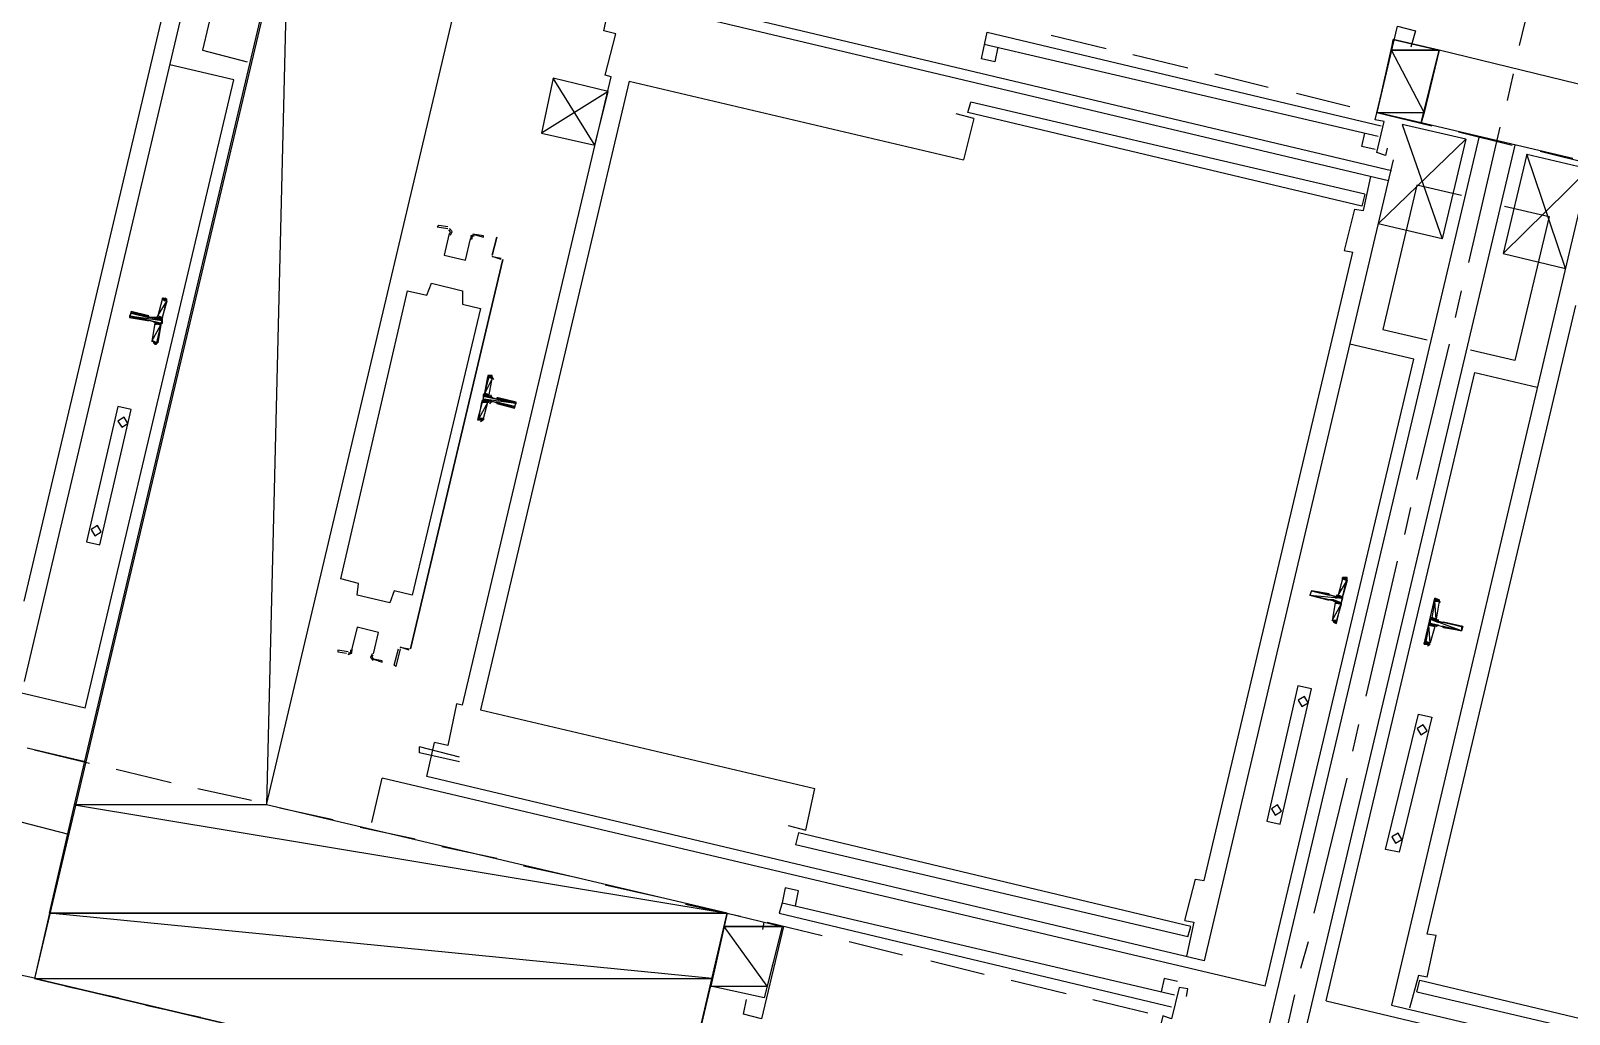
# Model space of a CAD drawing. Header units: feet. Extents: x -84 to 198, y -22 to 181.
# Drawn here: x 69.46 to 83.26, y 110.71 to 119.54 of the extents above; entities that cross this region are included whole.
import ezdxf

# ---------------------------------------------------------------- set-up
doc = ezdxf.new("R2010")
doc.units = ezdxf.units.FT
for name, color, linetype in [('A-LINEA', 7, 'CONTINUOUS'), ('A-LINEA-FINA', 9, 'CONTINUOUS'), ('A-MURO-CONCRETO', 8, 'CONTINUOUS')]:
    doc.layers.add(name, color=color, linetype=linetype)

msp = doc.modelspace()

# ---------------------------------------------------------------- linework, layer by layer
at = {"layer": 'A-LINEA'}
for p, q in [((71.0933, 120.8711), (69.4, 113.6978)), ((82.8133, 119.4044), (83.08, 120.4978)), ((69.4, 114.4178), (70.7333, 120.0578)), ((74.4133, 120.0044), (81.6667, 118.2844)), ((81.64, 118.1911), (74.6667, 119.8444)), ((74.6133, 119.1378), (74.7067, 119.5111)), ((78.04, 119.5244), (81.5733, 118.6844)), ((78.0133, 119.4178), (81.5467, 118.5911)), ((78.1333, 119.3911), (78.1067, 119.2578)), ((78.6133, 119.4978), (79.1067, 119.3778)), ((81.68, 119.4578), (81.5333, 118.8044)), ((82.0933, 119.3644), (81.68, 119.4578)), ((79.3467, 119.3244), (79.84, 119.2044)), ((81.9333, 118.7111), (82.0933, 119.3644)), ((83.4533, 119.0311), (82.0933, 119.3644)), ((69.9467, 113.4578), (71.28, 119.0978)), ((71.28, 119.0978), (70.7067, 119.2311)), ((73.3333, 113.4844), (74.6667, 119.1244)), ((74.6667, 119.1244), (74.6133, 119.1378)), ((80.08, 119.1511), (80.56, 119.0311)), ((82.7067, 118.9111), (82.76, 119.1511)), ((74.8267, 119.0844), (73.4933, 113.4444)), ((74.64, 118.9911), (74.04, 118.6178)), ((74.8267, 119.0844), (77.8267, 118.3778)), ((80.8133, 118.9778), (81.2933, 118.8578)), ((77.8667, 118.8044), (77.8933, 118.8978)), ((81.4267, 118.0711), (77.8933, 118.8978)), ((77.92, 118.7511), (77.76, 118.7911)), ((77.92, 118.7511), (77.8267, 118.3778)), ((81.4, 117.9644), (77.8667, 118.8044)), ((81.9333, 118.7111), (81.5333, 118.8044)), ((81.5333, 118.8044), (82.0267, 118.6844)), ((83.2933, 118.3911), (81.9333, 118.7111)), ((82.4533, 118.5911), (80.5333, 110.4711)), ((82.3333, 118.5644), (82.12, 117.6711)), ((82.2667, 118.6311), (82.7467, 118.5111)), ((82.36, 117.4578), (82.64, 118.6711)), ((82.7733, 118.5111), (80.8533, 110.4044)), ((82.88, 118.4311), (82.6667, 117.5378)), ((83, 118.4578), (83.48, 118.3378)), ((81.68, 118.3778), (79.9867, 111.1911)), ((81.4133, 117.9244), (81.48, 118.2311)), ((81.4267, 118.0711), (81.4, 117.9644)), ((81.3333, 117.9378), (81.24, 117.5644)), ((81.3333, 117.9378), (81.4133, 117.9244)), ((83.36, 117.9778), (81.6667, 110.7911)), ((82.12, 117.6711), (81.5467, 117.8044)), ((72.8667, 113.9911), (73.6933, 117.4844)), ((73.6933, 117.4844), (72.8667, 113.9911)), ((73.68, 117.4844), (73.6, 117.5111)), ((73.6, 117.5111), (73.68, 117.4978)), ((73.68, 117.4844), (73.68, 117.4844)), ((79.9867, 111.9111), (81.32, 117.5511)), ((81.24, 117.5644), (81.32, 117.5511)), ((82.6667, 117.5378), (83.2267, 117.4044)), ((82.24, 116.9644), (82.2933, 117.2044)), ((70.64, 117.1244), (70.6, 116.9778)), ((70.6779, 117.1239), (70.6542, 117.1104)), ((81.9867, 111.4311), (83.32, 117.0711)), ((70.52, 116.9778), (70.52, 116.9778)), ((70.5333, 116.9778), (70.5333, 116.9778)), ((70.5733, 116.9644), (70.5333, 116.9644)), ((70.5733, 116.9111), (70.5467, 116.7511)), ((70.5603, 116.7477), (70.5754, 116.725)), ((81.8667, 116.5911), (81.2933, 116.7244)), ((81.8933, 115.5111), (82.1867, 116.7244)), ((80.5333, 110.9644), (81.8667, 116.5911)), ((73.5733, 116.2711), (73.6, 116.4178)), ((73.6131, 116.4079), (73.5979, 116.4306)), ((81.08, 110.8311), (82.4133, 116.4711)), ((82.4133, 116.4711), (82.9733, 116.3378)), ((73.52, 116.0578), (73.56, 116.2044)), ((73.5867, 116.2178), (73.6267, 116.2044)), ((73.64, 116.2311), (73.6, 116.2444)), ((73.6267, 116.1911), (73.6267, 116.1911)), ((73.64, 116.1911), (73.64, 116.1911)), ((73.4954, 116.0316), (73.5191, 116.0452)), ((69.9467, 113.4578), (62.0267, 115.3378)), ((81.7867, 115.0178), (81.84, 115.2578)), ((81.44, 113.5644), (81.72, 114.7778)), ((81.2267, 114.6178), (81.1867, 114.4711)), ((81.2513, 114.6306), (81.2276, 114.617)), ((81.1067, 114.4711), (81.1067, 114.4844)), ((81.16, 114.4044), (81.1333, 114.2444)), ((82.0933, 114.4178), (82.0667, 114.2578)), ((82.1064, 114.4079), (82.0913, 114.4306)), ((81.1469, 114.241), (81.1621, 114.2183)), ((82.0533, 114.1911), (82.0133, 114.0444)), ((72.8533, 113.9778), (72.7733, 114.0044)), ((72.7733, 114.0044), (72.8533, 113.9911)), ((72.8533, 113.9911), (72.8533, 113.9911)), ((81.9887, 114.0183), (82.0124, 114.0318)), ((73.4933, 113.4444), (76.4933, 112.7378)), ((81.32, 113.0711), (81.3733, 113.3111)), ((69.9467, 112.9778), (69.4267, 113.0978)), ((69.4933, 113.0844), (69.9867, 112.9644)), ((73.3067, 113.0178), (72.9467, 113.1111)), ((73.0133, 112.8444), (73.08, 113.1511)), ((70.2267, 112.9111), (70.72, 112.7911)), ((72.52, 112.4311), (72.6133, 112.8311)), ((80.5333, 110.9644), (72.6133, 112.8311)), ((79.9867, 111.1911), (73.0133, 112.8444)), ((80.9733, 111.6178), (81.2667, 112.8311)), ((70.96, 112.7378), (71.44, 112.6311)), ((71.6933, 112.5644), (72.1733, 112.4578)), ((69.8, 112.3244), (69.28, 112.4578)), ((72.4133, 112.3911), (72.9067, 112.2844)), ((76.3467, 112.3378), (76.32, 112.2311)), ((79.8667, 111.4978), (76.3467, 112.3378)), ((73.1467, 112.2178), (73.64, 112.1111)), ((79.84, 111.4044), (76.32, 112.2311)), ((73.88, 112.0444), (74.36, 111.9378)), ((74.6133, 111.8711), (75.0933, 111.7644)), ((76.32, 111.6844), (76.3467, 111.8178)), ((75.3333, 111.6978), (75.8267, 111.5911)), ((76.2, 111.7111), (79.72, 110.8844)), ((76.0667, 111.5378), (76.56, 111.4178)), ((76.1733, 111.6178), (79.6933, 110.7778)), ((79.8133, 111.5511), (79.8933, 111.5378)), ((79.8933, 111.5378), (79.8267, 111.2311)), ((76.2, 111.4978), (76.04, 110.8578)), ((79.84, 111.4044), (79.8667, 111.4978)), ((76.8, 111.3644), (77.28, 111.2444)), ((80.8533, 111.1244), (80.92, 111.3644)), ((69.04, 111.1378), (69.52, 111.0311)), ((77.5333, 111.1911), (78.0133, 111.0711)), ((69.7733, 110.9644), (70.2533, 110.8578)), ((78.2533, 111.0178), (78.7467, 110.8978)), ((81.9067, 111.0578), (81.8267, 110.7644)), ((81.8933, 110.9111), (81.92, 111.0178)), ((81.9867, 111.0444), (81.9067, 111.0578)), ((81.92, 111.0178), (85.44, 110.1778)), ((78.9867, 110.8444), (79.48, 110.7244)), ((80.52, 109.6711), (80.8, 110.8844)), ((81.08, 110.8311), (89, 108.9511)), ((81.8933, 110.9111), (85.4133, 110.0844)), ((70.4933, 110.7911), (70.9867, 110.6844)), ((81.6667, 110.7911), (88.64, 109.1511))]:
    msp.add_line(p, q, dxfattribs=at)
for points in [[(77.6267, 119.7244), (78.0933, 121.6711), (72.3333, 123.0311), (69.4933, 111.0311), (75.2533, 109.6711), (75.7067, 111.6178), (71.5733, 112.5911), (73.4933, 120.7111), (77.6267, 119.7244)], [(71.7067, 120.5644), (71.3067, 120.6578), (71, 119.3644), (71.4, 119.2578)], [(74.7067, 119.5111), (74.6, 119.5378), (74.6667, 119.8444)], [(78.1067, 119.2578), (77.9867, 119.2844), (78.04, 119.5244)], [(81.6267, 118.4844), (81.6133, 118.4178), (81.5333, 118.4444), (81.6, 118.7244), (81.52, 118.7378), (81.72, 119.5778), (81.88, 119.5378), (81.84, 119.3911)], [(74.52, 118.5111), (74.1467, 119.1111), (74.04, 118.6178), (74.52, 118.5111), (74.64, 118.9911), (74.1467, 119.1111)], [(81.5467, 117.8044), (82.3333, 118.5644), (81.76, 118.6978), (82.12, 117.6711)], [(81.52, 118.4711), (81.4, 118.4978), (81.4267, 118.6178)], [(83.2267, 117.4044), (82.88, 118.4311), (83.44, 118.2978), (82.6667, 117.5378)], [(82.2933, 118.0578), (81.8933, 118.1511), (81.5867, 116.8578), (81.9867, 116.7644)], [(82.68, 117.9644), (83.08, 117.8711), (82.7733, 116.5778), (82.3733, 116.6711)], [(73.2, 117.7778), (73.12, 117.7911), (73.1067, 117.7778), (73.2, 117.7644)], [(73.2131, 117.7169), (73.1676, 117.5242), (73.3602, 117.4786), (73.4058, 117.6713)], [(73.2131, 117.7169), (73.1676, 117.5242), (73.3602, 117.4786), (73.4058, 117.6713)], [(73.2173, 117.7142), (73.2264, 117.7343), (73.2115, 117.7505)], [(73.2243, 117.7028), (73.2396, 117.7364), (73.2147, 117.7635)], [(73.4407, 117.7103), (73.4063, 117.6972), (73.4049, 117.6604)], [(73.4377, 117.6973), (73.4171, 117.6895), (73.4162, 117.6674)], [(73.4267, 117.7111), (73.52, 117.6844), (73.52, 117.6978), (73.4267, 117.7111)], [(73.6, 117.5244), (73.64, 117.6844), (73.6, 117.5244), (73.6, 117.5244)], [(72.24, 114.6178), (72.84, 117.2044), (73.0133, 117.1644), (73.0533, 117.2711), (73.3333, 117.2044), (73.3333, 117.0844), (73.4933, 117.0444), (72.88, 114.4711), (72.72, 114.5111), (72.68, 114.4044), (72.3867, 114.4711), (72.4, 114.5778), (72.24, 114.6178)], [(70.5733, 116.7244), (70.5867, 116.7244), (70.68, 117.1244), (70.6667, 117.1378)], [(70.52, 116.9778), (70.36, 117.0178), (70.3467, 116.9644), (70.5067, 116.9378)], [(70.56, 116.9244), (70.52, 116.9378), (70.52, 116.9378)], [(70.5861, 116.8998), (70.5837, 116.915), (70.5713, 116.9239)], [(70.5754, 116.9516), (70.5905, 116.9541), (70.5995, 116.9665)], [(73.5867, 116.4444), (73.5733, 116.4444), (73.4667, 116.0444), (73.4933, 116.0444)], [(73.5979, 116.2039), (73.5828, 116.2015), (73.5739, 116.189)], [(73.5872, 116.2691), (73.5896, 116.2539), (73.6021, 116.245)], [(73.64, 116.1911), (73.8, 116.1511), (73.8133, 116.2044), (73.6533, 116.2444), (73.64, 116.2444), (73.64, 116.2444)], [(69.96, 114.9511), (70.08, 114.9244), (70.36, 116.1378), (70.24, 116.1644), (69.96, 114.9511)], [(70.2759, 115.979), (70.3321, 116.0137), (70.2974, 116.0699), (70.2413, 116.0352), (70.2759, 115.979)], [(70.0359, 115.0057), (70.0921, 115.0404), (70.0574, 115.0965), (70.0013, 115.0619), (70.0359, 115.0057)], [(81.16, 114.2311), (81.1733, 114.2178), (81.2667, 114.6311), (81.2533, 114.6311)], [(81.1067, 114.4844), (80.9467, 114.5111), (80.9333, 114.4711), (81.0933, 114.4311)], [(81.1467, 114.4311), (81.1067, 114.4311), (81.1067, 114.4311)], [(81.16, 114.4578), (81.12, 114.4711), (81.12, 114.4711)], [(81.1728, 114.3932), (81.1704, 114.4083), (81.1579, 114.4172)], [(81.1621, 114.445), (81.1772, 114.4474), (81.1861, 114.4598)], [(81.9867, 114.0311), (81.96, 114.0311), (82.0533, 114.4444), (82.08, 114.4311)], [(72.5336, 113.9454), (72.5791, 114.138), (72.3865, 114.1836), (72.3408, 113.991)], [(72.5336, 113.9454), (72.5791, 114.138), (72.3865, 114.1836), (72.3408, 113.991)], [(82.0913, 114.2039), (82.0762, 114.2015), (82.0672, 114.189)], [(82.08, 114.2311), (82.1333, 114.2311), (82.1333, 114.2311), (82.1333, 114.2311)], [(82.08, 114.2044), (82.12, 114.1911), (82.12, 114.1911)], [(82.0805, 114.2557), (82.083, 114.2406), (82.0954, 114.2316)], [(82.1333, 114.2311), (82.3067, 114.1911), (82.2933, 114.1511), (82.1333, 114.1778), (82.1333, 114.1911)], [(72.306, 113.9386), (72.3404, 113.9517), (72.3418, 113.9885)], [(72.7733, 113.9911), (72.7733, 113.9911), (72.7333, 113.8311), (72.72, 113.8444), (72.76, 113.9911)], [(72.3067, 113.9644), (72.2133, 113.9778), (72.2133, 113.9644), (72.2933, 113.9511)], [(72.3089, 113.9516), (72.3296, 113.9594), (72.3304, 113.9815)], [(72.5223, 113.9461), (72.5071, 113.9125), (72.532, 113.8854)], [(72.5294, 113.9347), (72.5203, 113.9146), (72.5352, 113.8984)], [(72.5333, 113.8978), (72.6133, 113.8711), (72.6133, 113.8844), (72.5333, 113.8978)], [(80.5467, 112.4444), (80.6667, 112.4178), (80.9467, 113.6311), (80.8267, 113.6578), (80.5467, 112.4444)], [(73.3333, 113.4844), (73.28, 113.4978), (73.2, 113.1244), (73.08, 113.1511)], [(80.8626, 113.4724), (80.9187, 113.507), (80.8841, 113.5632), (80.8279, 113.5285), (80.8626, 113.4724)], [(81.7333, 112.1644), (81.6133, 112.1911), (81.9067, 113.4044), (82.0267, 113.3778), (81.7333, 112.1644)], [(81.9293, 113.219), (81.9854, 113.2537), (81.9507, 113.3099), (81.8946, 113.2752), (81.9293, 113.219)], [(73.3067, 112.9778), (72.9467, 113.0578), (72.9467, 113.1111)], [(76.2533, 112.4044), (76.4133, 112.3644), (76.4933, 112.7378)], [(80.6226, 112.499), (80.6787, 112.5337), (80.6441, 112.5899), (80.5879, 112.5552), (80.6226, 112.499)], [(81.7026, 112.2457), (81.7587, 112.2804), (81.7241, 112.3365), (81.6679, 112.3019), (81.7026, 112.2457)], [(79.8133, 111.5511), (79.9067, 111.9244), (79.9867, 111.9111)], [(76.3467, 111.8178), (76.2267, 111.8444), (76.2, 111.7111), (76.1733, 111.6178)], [(76.04, 110.8578), (75.56, 110.9644), (75.7067, 111.6178), (76.2, 111.4978)], [(76.0267, 111.4711), (76.04, 111.5378), (76.2133, 111.4978), (76.0133, 110.6711), (75.8533, 110.7111), (75.88, 110.8444)], [(81.9867, 111.0444), (82.0667, 111.4178), (81.9867, 111.4311)], [(79.7467, 111.0044), (79.6267, 111.0311), (79.6, 110.9111)], [(79.8267, 110.8711), (79.84, 110.9378), (79.76, 110.9511), (79.6933, 110.6711), (79.6133, 110.6978), (79.4133, 109.8578), (79.5733, 109.8178), (79.6133, 109.9644)]]:
    msp.add_lwpolyline(points, dxfattribs=at)
at = {"layer": 'A-LINEA-FINA'}
for p, q in [((70.68, 117.1111), (70.64, 117.1244)), ((70.68, 117.1244), (70.64, 117.1244)), ((70.68, 117.1244), (70.6533, 117.1378)), ((70.5067, 116.9378), (70.3467, 116.9778)), ((70.52, 116.9378), (70.3467, 116.9778)), ((70.5067, 116.9378), (70.3467, 116.9644)), ((70.52, 116.9778), (70.36, 117.0178)), ((70.52, 116.9778), (70.36, 117.0178)), ((70.52, 116.9778), (70.36, 117.0044)), ((70.6267, 116.8978), (70.5733, 116.9111)), ((70.6267, 116.8978), (70.5733, 116.9111)), ((70.64, 116.9644), (70.6, 116.9778)), ((70.5867, 116.7244), (70.56, 116.7378)), ((70.5867, 116.7244), (70.56, 116.7378)), ((70.5867, 116.7378), (70.56, 116.7378)), ((70.5867, 116.7244), (70.5733, 116.7244)), ((73.56, 116.4444), (73.6, 116.4444)), ((73.56, 116.4444), (73.6, 116.4311)), ((73.56, 116.4311), (73.6, 116.4311)), ((73.56, 116.4311), (73.6, 116.4178)), ((73.5733, 116.4444), (73.5867, 116.4444)), ((73.5067, 116.2178), (73.56, 116.2044)), ((73.52, 116.2711), (73.5733, 116.2578)), ((73.52, 116.2711), (73.5733, 116.2578)), ((73.52, 116.2578), (73.5867, 116.2444)), ((73.52, 116.2311), (73.5867, 116.2178)), ((73.5333, 116.2844), (73.5733, 116.2711)), ((73.64, 116.2444), (73.8133, 116.2044)), ((73.64, 116.2311), (73.8133, 116.2044)), ((73.64, 116.2311), (73.8133, 116.1911)), ((73.64, 116.2044), (73.8, 116.1644)), ((73.64, 116.1911), (73.8, 116.1644)), ((73.4667, 116.0444), (73.5067, 116.0444)), ((73.4667, 116.0444), (73.4933, 116.0444)), ((73.48, 116.0578), (73.52, 116.0444)), ((73.48, 116.0578), (73.5067, 116.0444)), ((81.2667, 114.6178), (81.2267, 114.6311)), ((81.2667, 114.6178), (81.2267, 114.6178)), ((81.2667, 114.6178), (81.24, 114.6311)), ((81.2667, 114.6311), (81.24, 114.6311)), ((81.2667, 114.6311), (81.2533, 114.6311)), ((81.0933, 114.4311), (80.9333, 114.4711)), ((81.1067, 114.4311), (80.9333, 114.4711)), ((81.1067, 114.4711), (80.9467, 114.5111)), ((81.1067, 114.4711), (80.9467, 114.5111)), ((81.2133, 114.4044), (81.1467, 114.4178)), ((81.2267, 114.4444), (81.16, 114.4578)), ((81.2133, 114.4044), (81.16, 114.4178)), ((81.2133, 114.3911), (81.16, 114.4044)), ((82.0533, 114.4444), (82.0933, 114.4311)), ((82.0533, 114.4444), (82.08, 114.4311)), ((82.0533, 114.4311), (82.0933, 114.4178)), ((82.0133, 114.2711), (82.0667, 114.2578)), ((81.1733, 114.2178), (81.1467, 114.2311)), ((81.1733, 114.2311), (81.1467, 114.2311)), ((81.1733, 114.2178), (81.16, 114.2311)), ((82, 114.2178), (82.0533, 114.2044)), ((82, 114.2044), (82.0533, 114.1911)), ((82.0133, 114.2578), (82.08, 114.2311)), ((82.0133, 114.2578), (82.08, 114.2444)), ((82.0133, 114.2178), (82.0667, 114.2044)), ((82.1333, 114.2311), (82.2933, 114.1911)), ((82.1333, 114.2311), (82.2933, 114.1911)), ((82.1333, 114.2311), (82.3067, 114.1911)), ((82.1333, 114.1911), (82.2933, 114.1511)), ((81.96, 114.0444), (82, 114.0311)), ((81.96, 114.0311), (81.9867, 114.0311))]:
    msp.add_line(p, q, dxfattribs=at)
for points in [[(70.6, 116.9778), (70.68, 117.1111), (70.64, 117.1244), (70.6, 116.9778)], [(70.64, 116.9644), (70.6, 116.9778), (70.68, 117.1111), (70.64, 116.9644)], [(70.64, 117.1244), (70.68, 117.1244), (70.64, 117.1378), (70.64, 117.1244)], [(70.68, 117.1244), (70.64, 117.1378), (70.6533, 117.1378), (70.68, 117.1244), (70.68, 117.1244)], [(70.64, 117.1378), (70.68, 117.1244), (70.68, 117.1244), (70.64, 117.1378)], [(70.64, 117.1244), (70.68, 117.1111), (70.68, 117.1111), (70.64, 117.1244), (70.64, 117.1244)], [(70.68, 117.1244), (70.68, 117.1244), (70.64, 117.1244), (70.68, 117.1244)], [(70.68, 117.1244), (70.64, 117.1244), (70.68, 117.1111), (70.68, 117.1244), (70.68, 117.1244)], [(70.68, 117.1244), (70.68, 117.1244), (70.6533, 117.1378), (70.68, 117.1244)], [(70.6533, 117.1378), (70.68, 117.1244), (70.68, 117.1244), (70.6533, 117.1378)], [(70.68, 117.1244), (70.68, 117.1244), (70.6533, 117.1378), (70.68, 117.1244)], [(70.68, 117.1244), (70.6533, 117.1378), (70.6667, 117.1378), (70.68, 117.1244), (70.68, 117.1244)], [(70.6533, 117.1378), (70.68, 117.1244), (70.68, 117.1244), (70.6533, 117.1378)], [(70.68, 117.1244), (70.68, 117.1244), (70.6667, 117.1378), (70.68, 117.1244)], [(70.68, 117.1244), (70.6667, 117.1378), (70.68, 117.1244), (70.68, 117.1244), (70.68, 117.1244)], [(70.3467, 116.9778), (70.64, 116.9378), (70.36, 117.0044), (70.3467, 116.9778), (70.3467, 116.9778)], [(70.3467, 116.9644), (70.5067, 116.9378), (70.3467, 116.9778), (70.3467, 116.9644), (70.3467, 116.9644)], [(70.3467, 116.9778), (70.5067, 116.9378), (70.5067, 116.9378), (70.3467, 116.9778)], [(70.5067, 116.9378), (70.5067, 116.9378), (70.3467, 116.9778), (70.5067, 116.9378)], [(70.3467, 116.9778), (70.5067, 116.9378), (70.5067, 116.9378), (70.3467, 116.9778), (70.3467, 116.9778)], [(70.3467, 116.9778), (70.5067, 116.9378), (70.5067, 116.9378), (70.3467, 116.9778)], [(70.5067, 116.9378), (70.5067, 116.9378), (70.3467, 116.9778), (70.5067, 116.9378), (70.5067, 116.9378)], [(70.3467, 116.9778), (70.52, 116.9378), (70.52, 116.9378), (70.3467, 116.9778)], [(70.52, 116.9378), (70.52, 116.9378), (70.3467, 116.9778), (70.52, 116.9378)], [(70.52, 116.9378), (70.3467, 116.9778), (70.5067, 116.9378), (70.52, 116.9378), (70.52, 116.9378)], [(70.3467, 116.9778), (70.52, 116.9378), (70.52, 116.9378), (70.3467, 116.9778)], [(70.52, 116.9378), (70.52, 116.9378), (70.3467, 116.9778), (70.52, 116.9378), (70.52, 116.9378)], [(70.3467, 116.9778), (70.52, 116.9378), (70.52, 116.9378), (70.3467, 116.9778)], [(70.52, 116.9378), (70.52, 116.9378), (70.3467, 116.9778), (70.52, 116.9378), (70.52, 116.9378)], [(70.3467, 116.9778), (70.52, 116.9378), (70.52, 116.9378), (70.3467, 116.9778)], [(70.52, 116.9378), (70.52, 116.9378), (70.3467, 116.9778), (70.52, 116.9378), (70.52, 116.9378)], [(70.64, 116.9111), (70.3467, 116.9778), (70.64, 116.9378), (70.64, 116.9111)], [(70.36, 117.0044), (70.52, 116.9778), (70.36, 117.0178), (70.36, 117.0044)], [(70.36, 117.0178), (70.52, 116.9778), (70.52, 116.9778), (70.36, 117.0178), (70.36, 117.0178)], [(70.36, 117.0178), (70.52, 116.9778), (70.52, 116.9778), (70.36, 117.0178)], [(70.52, 116.9778), (70.52, 116.9778), (70.36, 117.0178), (70.52, 116.9778), (70.52, 116.9778)], [(70.36, 117.0178), (70.52, 116.9778), (70.52, 116.9778), (70.36, 117.0178)], [(70.52, 116.9778), (70.52, 116.9778), (70.36, 117.0178), (70.52, 116.9778)], [(70.36, 117.0178), (70.52, 116.9778), (70.52, 116.9778), (70.36, 117.0178), (70.36, 117.0178)], [(70.36, 117.0178), (70.52, 116.9778), (70.52, 116.9778), (70.36, 117.0178)], [(70.52, 116.9778), (70.52, 116.9778), (70.36, 117.0178), (70.52, 116.9778), (70.52, 116.9778)], [(70.36, 117.0178), (70.52, 116.9778), (70.52, 116.9778), (70.36, 117.0178)], [(70.52, 116.9778), (70.52, 116.9778), (70.36, 117.0178), (70.52, 116.9778), (70.52, 116.9778)], [(70.52, 116.9644), (70.52, 116.9644), (70.36, 117.0044), (70.52, 116.9644)], [(70.52, 116.9644), (70.36, 117.0044), (70.5333, 116.9644), (70.52, 116.9644), (70.52, 116.9644)], [(70.52, 116.9778), (70.52, 116.9778), (70.36, 117.0044), (70.52, 116.9778)], [(70.52, 116.9778), (70.36, 117.0044), (70.52, 116.9644), (70.52, 116.9778), (70.52, 116.9778)], [(70.5467, 116.7511), (70.6267, 116.8978), (70.5733, 116.9111), (70.5467, 116.7511)], [(70.6, 116.7378), (70.5467, 116.7511), (70.6267, 116.8978), (70.6, 116.7378)], [(70.5733, 116.9244), (70.64, 116.9111), (70.56, 116.9244), (70.5733, 116.9244), (70.5733, 116.9244)], [(70.56, 116.9244), (70.64, 116.9111), (70.64, 116.9111), (70.56, 116.9244)], [(70.64, 116.9111), (70.64, 116.9111), (70.56, 116.9244), (70.64, 116.9111), (70.64, 116.9111)], [(70.5733, 116.9644), (70.64, 116.9378), (70.64, 116.9378), (70.5733, 116.9644)], [(70.64, 116.9378), (70.64, 116.9378), (70.5733, 116.9644), (70.64, 116.9378), (70.64, 116.9378)], [(70.5733, 116.9644), (70.64, 116.9378), (70.64, 116.9378), (70.5733, 116.9644)], [(70.64, 116.9378), (70.64, 116.9378), (70.5733, 116.9644), (70.64, 116.9378), (70.64, 116.9378)], [(70.64, 116.9378), (70.5733, 116.9644), (70.64, 116.9511), (70.64, 116.9378)], [(70.5733, 116.9644), (70.64, 116.9511), (70.5867, 116.9644), (70.5733, 116.9644), (70.5733, 116.9644)], [(70.5733, 116.9111), (70.6267, 116.9111), (70.5733, 116.9244), (70.5733, 116.9111), (70.5733, 116.9111)], [(70.5733, 116.9244), (70.6267, 116.9111), (70.6267, 116.9111), (70.5733, 116.9244)], [(70.6267, 116.9111), (70.6267, 116.9111), (70.5733, 116.9244), (70.6267, 116.9111), (70.6267, 116.9111)], [(70.5733, 116.9244), (70.6267, 116.9111), (70.6267, 116.9111), (70.5733, 116.9244)], [(70.6267, 116.9111), (70.6267, 116.9111), (70.5733, 116.9244), (70.6267, 116.9111), (70.6267, 116.9111)], [(70.5733, 116.9244), (70.6267, 116.9111), (70.6267, 116.9111), (70.5733, 116.9244)], [(70.6267, 116.9111), (70.6267, 116.9111), (70.5733, 116.9244), (70.6267, 116.9111), (70.6267, 116.9111)], [(70.6267, 116.9111), (70.5733, 116.9244), (70.64, 116.9111), (70.6267, 116.9111)], [(70.5733, 116.9111), (70.6267, 116.8978), (70.6267, 116.8978), (70.5733, 116.9111)], [(70.6267, 116.8978), (70.6267, 116.8978), (70.5733, 116.9111), (70.6267, 116.8978)], [(70.5733, 116.9111), (70.6267, 116.8978), (70.6267, 116.8978), (70.5733, 116.9111)], [(70.6267, 116.8978), (70.6267, 116.8978), (70.5733, 116.9111), (70.6267, 116.8978), (70.6267, 116.8978)], [(70.6267, 116.8978), (70.5733, 116.9111), (70.6267, 116.9111), (70.6267, 116.8978)], [(70.5867, 116.9644), (70.64, 116.9644), (70.6, 116.9778), (70.5867, 116.9644)], [(70.5867, 116.9644), (70.64, 116.9511), (70.64, 116.9511), (70.5867, 116.9644)], [(70.64, 116.9511), (70.64, 116.9511), (70.5867, 116.9644), (70.64, 116.9511), (70.64, 116.9511)], [(70.5867, 116.9644), (70.64, 116.9511), (70.64, 116.9511), (70.5867, 116.9644)], [(70.64, 116.9511), (70.64, 116.9511), (70.5867, 116.9644), (70.64, 116.9511), (70.64, 116.9511)], [(70.5867, 116.9644), (70.64, 116.9511), (70.64, 116.9511), (70.5867, 116.9644)], [(70.64, 116.9511), (70.64, 116.9511), (70.5867, 116.9644), (70.64, 116.9511), (70.64, 116.9511)], [(70.5867, 116.9644), (70.64, 116.9511), (70.64, 116.9511), (70.5867, 116.9644)], [(70.64, 116.9511), (70.64, 116.9511), (70.5867, 116.9644), (70.64, 116.9511), (70.64, 116.9511)], [(70.64, 116.9511), (70.5867, 116.9644), (70.64, 116.9644), (70.64, 116.9511)], [(70.6, 116.9778), (70.64, 116.9644), (70.64, 116.9644), (70.6, 116.9778), (70.6, 116.9778)], [(70.5867, 116.7378), (70.56, 116.7511), (70.5467, 116.7511), (70.5867, 116.7378), (70.5867, 116.7378)], [(70.6, 116.7378), (70.6, 116.7378), (70.5467, 116.7511), (70.6, 116.7378)], [(70.6, 116.7378), (70.5467, 116.7511), (70.5867, 116.7378), (70.6, 116.7378), (70.6, 116.7378)], [(70.56, 116.7378), (70.5867, 116.7378), (70.56, 116.7511), (70.56, 116.7378)], [(70.56, 116.7511), (70.5867, 116.7378), (70.5867, 116.7378), (70.56, 116.7511), (70.56, 116.7511)], [(70.5733, 116.7244), (70.5867, 116.7244), (70.56, 116.7378), (70.5733, 116.7244)], [(70.56, 116.7378), (70.5867, 116.7244), (70.5867, 116.7244), (70.56, 116.7378)], [(70.5867, 116.7244), (70.5867, 116.7244), (70.56, 116.7378), (70.5867, 116.7244)], [(70.56, 116.7378), (70.5867, 116.7244), (70.5867, 116.7244), (70.56, 116.7378)], [(70.5867, 116.7244), (70.5867, 116.7244), (70.56, 116.7378), (70.5867, 116.7244), (70.5867, 116.7244)], [(70.5867, 116.7378), (70.5867, 116.7378), (70.56, 116.7378), (70.5867, 116.7378)], [(70.5867, 116.7378), (70.56, 116.7378), (70.5867, 116.7244), (70.5867, 116.7378), (70.5867, 116.7378)], [(73.56, 116.4311), (73.6, 116.4178), (73.5333, 116.2844), (73.56, 116.4311)], [(73.6, 116.4178), (73.5333, 116.2844), (73.5733, 116.2711), (73.6, 116.4178)], [(73.56, 116.4444), (73.56, 116.4444), (73.6, 116.4444), (73.56, 116.4444)], [(73.56, 116.4444), (73.6, 116.4444), (73.5733, 116.4444), (73.56, 116.4444), (73.56, 116.4444)], [(73.6, 116.4444), (73.56, 116.4444), (73.6, 116.4311), (73.6, 116.4444)], [(73.6, 116.4311), (73.56, 116.4444), (73.56, 116.4444), (73.6, 116.4311), (73.6, 116.4311)], [(73.56, 116.4311), (73.6, 116.4311), (73.56, 116.4444), (73.56, 116.4311), (73.56, 116.4311)], [(73.56, 116.4311), (73.56, 116.4311), (73.6, 116.4311), (73.56, 116.4311)], [(73.6, 116.4311), (73.56, 116.4311), (73.6, 116.4178), (73.6, 116.4311)], [(73.6, 116.4178), (73.56, 116.4311), (73.56, 116.4311), (73.6, 116.4178), (73.6, 116.4178)], [(73.5867, 116.4444), (73.5733, 116.4444), (73.5733, 116.4444), (73.5867, 116.4444)], [(73.5733, 116.4444), (73.5733, 116.4444), (73.5867, 116.4444), (73.5733, 116.4444)], [(73.5733, 116.4444), (73.5867, 116.4444), (73.6, 116.4444), (73.5733, 116.4444), (73.5733, 116.4444)], [(73.5067, 116.2044), (73.56, 116.2044), (73.48, 116.0578), (73.5067, 116.2044)], [(73.56, 116.2044), (73.48, 116.0578), (73.52, 116.0578), (73.56, 116.2044)], [(73.52, 116.2178), (73.5733, 116.2044), (73.5067, 116.2178), (73.52, 116.2178)], [(73.5733, 116.2044), (73.5067, 116.2178), (73.56, 116.2044), (73.5733, 116.2044)], [(73.56, 116.2044), (73.5067, 116.2178), (73.5067, 116.2178), (73.56, 116.2044), (73.56, 116.2044)], [(73.5067, 116.2044), (73.56, 116.2044), (73.5067, 116.2178), (73.5067, 116.2044), (73.5067, 116.2044)], [(73.5067, 116.2044), (73.5067, 116.2044), (73.56, 116.2044), (73.5067, 116.2044)], [(73.5333, 116.2844), (73.5733, 116.2711), (73.52, 116.2711), (73.5333, 116.2844)], [(73.5733, 116.2711), (73.52, 116.2711), (73.5733, 116.2578), (73.5733, 116.2711)], [(73.5733, 116.2578), (73.52, 116.2711), (73.52, 116.2711), (73.5733, 116.2578), (73.5733, 116.2578)], [(73.5733, 116.2578), (73.52, 116.2711), (73.5867, 116.2578), (73.5733, 116.2578), (73.5733, 116.2578)], [(73.5867, 116.2578), (73.52, 116.2711), (73.52, 116.2711), (73.5867, 116.2578)], [(73.52, 116.2711), (73.52, 116.2711), (73.5867, 116.2578), (73.52, 116.2711), (73.52, 116.2711)], [(73.52, 116.2711), (73.5867, 116.2578), (73.52, 116.2578), (73.52, 116.2711)], [(73.5867, 116.2578), (73.52, 116.2578), (73.5867, 116.2444), (73.5867, 116.2578), (73.5867, 116.2578)], [(73.5867, 116.2444), (73.52, 116.2578), (73.52, 116.2578), (73.5867, 116.2444)], [(73.52, 116.2578), (73.52, 116.2578), (73.5867, 116.2444), (73.52, 116.2578), (73.52, 116.2578)], [(73.5867, 116.2444), (73.52, 116.2578), (73.52, 116.2578), (73.5867, 116.2444)], [(73.52, 116.2578), (73.52, 116.2578), (73.5867, 116.2444), (73.52, 116.2578), (73.52, 116.2578)], [(73.5867, 116.2444), (73.52, 116.2578), (73.6, 116.2444), (73.5867, 116.2444), (73.5867, 116.2444)], [(73.52, 116.2578), (73.8133, 116.1911), (73.52, 116.2311), (73.52, 116.2578)], [(73.8133, 116.1911), (73.52, 116.2311), (73.8, 116.1644), (73.8133, 116.1911), (73.8133, 116.1911)], [(73.5867, 116.2178), (73.52, 116.2311), (73.52, 116.2311), (73.5867, 116.2178)], [(73.52, 116.2311), (73.52, 116.2311), (73.5867, 116.2178), (73.52, 116.2311), (73.52, 116.2311)], [(73.5867, 116.2178), (73.52, 116.2311), (73.5733, 116.2178), (73.5867, 116.2178), (73.5867, 116.2178)], [(73.5733, 116.2178), (73.52, 116.2311), (73.52, 116.2311), (73.5733, 116.2178)], [(73.52, 116.2311), (73.52, 116.2311), (73.5733, 116.2178), (73.52, 116.2311), (73.52, 116.2311)], [(73.5733, 116.2178), (73.52, 116.2311), (73.52, 116.2311), (73.5733, 116.2178)], [(73.52, 116.2311), (73.52, 116.2311), (73.5733, 116.2178), (73.52, 116.2311), (73.52, 116.2311)], [(73.52, 116.2311), (73.5733, 116.2178), (73.52, 116.2178), (73.52, 116.2311)], [(73.5733, 116.2178), (73.52, 116.2178), (73.5733, 116.2044), (73.5733, 116.2178), (73.5733, 116.2178)], [(73.5733, 116.2044), (73.52, 116.2178), (73.52, 116.2178), (73.5733, 116.2044)], [(73.52, 116.2178), (73.52, 116.2178), (73.5733, 116.2044), (73.52, 116.2178), (73.52, 116.2178)], [(73.5733, 116.2711), (73.5333, 116.2844), (73.5333, 116.2844), (73.5733, 116.2711), (73.5733, 116.2711)], [(73.8, 116.1644), (73.6267, 116.2044), (73.6267, 116.2044), (73.8, 116.1644)], [(73.6267, 116.2044), (73.6267, 116.2044), (73.8, 116.1644), (73.6267, 116.2044), (73.6267, 116.2044)], [(73.8, 116.1644), (73.6267, 116.2044), (73.6267, 116.2044), (73.8, 116.1644)], [(73.6267, 116.2044), (73.6267, 116.2044), (73.8, 116.1644), (73.6267, 116.2044), (73.6267, 116.2044)], [(73.64, 116.2044), (73.8, 116.1644), (73.6267, 116.2044), (73.64, 116.2044), (73.64, 116.2044)], [(73.64, 116.2444), (73.64, 116.2444), (73.8133, 116.2044), (73.64, 116.2444)], [(73.64, 116.2444), (73.8133, 116.2044), (73.6533, 116.2444), (73.64, 116.2444), (73.64, 116.2444)], [(73.8133, 116.2044), (73.64, 116.2444), (73.64, 116.2444), (73.8133, 116.2044)], [(73.64, 116.2444), (73.64, 116.2444), (73.8133, 116.2044), (73.64, 116.2444)], [(73.8133, 116.2044), (73.64, 116.2444), (73.64, 116.2444), (73.8133, 116.2044), (73.8133, 116.2044)], [(73.64, 116.2311), (73.8133, 116.2044), (73.64, 116.2444), (73.64, 116.2311), (73.64, 116.2311)], [(73.64, 116.2311), (73.64, 116.2311), (73.8133, 116.2044), (73.64, 116.2311)], [(73.8133, 116.2044), (73.64, 116.2311), (73.8133, 116.1911), (73.8133, 116.2044)], [(73.8133, 116.1911), (73.64, 116.2311), (73.64, 116.2311), (73.8133, 116.1911), (73.8133, 116.1911)], [(73.8133, 116.1911), (73.64, 116.2311), (73.64, 116.2311), (73.8133, 116.1911)], [(73.64, 116.2311), (73.64, 116.2311), (73.8133, 116.1911), (73.64, 116.2311), (73.64, 116.2311)], [(73.8133, 116.1911), (73.64, 116.2311), (73.64, 116.2311), (73.8133, 116.1911)], [(73.64, 116.2311), (73.64, 116.2311), (73.8133, 116.1911), (73.64, 116.2311), (73.64, 116.2311)], [(73.8133, 116.1911), (73.64, 116.2311), (73.64, 116.2311), (73.8133, 116.1911)], [(73.64, 116.2311), (73.64, 116.2311), (73.8133, 116.1911), (73.64, 116.2311), (73.64, 116.2311)], [(73.8, 116.1644), (73.64, 116.2044), (73.64, 116.2044), (73.8, 116.1644)], [(73.64, 116.2044), (73.64, 116.2044), (73.8, 116.1644), (73.64, 116.2044)], [(73.8, 116.1644), (73.64, 116.2044), (73.64, 116.2044), (73.8, 116.1644)], [(73.64, 116.2044), (73.64, 116.2044), (73.8, 116.1644), (73.64, 116.2044), (73.64, 116.2044)], [(73.64, 116.1911), (73.8, 116.1644), (73.64, 116.2044), (73.64, 116.1911), (73.64, 116.1911)], [(73.64, 116.1911), (73.64, 116.1911), (73.8, 116.1644), (73.64, 116.1911)], [(73.8, 116.1644), (73.64, 116.1911), (73.8, 116.1511), (73.8, 116.1644), (73.8, 116.1644)], [(73.8, 116.1511), (73.64, 116.1911), (73.64, 116.1911), (73.8, 116.1511)], [(73.64, 116.1911), (73.64, 116.1911), (73.8, 116.1511), (73.64, 116.1911), (73.64, 116.1911)], [(73.8, 116.1511), (73.64, 116.1911), (73.64, 116.1911), (73.8, 116.1511)], [(73.64, 116.1911), (73.64, 116.1911), (73.8, 116.1511), (73.64, 116.1911), (73.64, 116.1911)], [(73.4667, 116.0444), (73.5067, 116.0444), (73.48, 116.0578), (73.4667, 116.0444), (73.4667, 116.0444)], [(73.4933, 116.0444), (73.4667, 116.0444), (73.5067, 116.0444), (73.4933, 116.0444)], [(73.5067, 116.0444), (73.4667, 116.0444), (73.4667, 116.0444), (73.5067, 116.0444)], [(73.4667, 116.0444), (73.4667, 116.0444), (73.5067, 116.0444), (73.4667, 116.0444)], [(73.5067, 116.0444), (73.4667, 116.0444), (73.4667, 116.0444), (73.5067, 116.0444)], [(73.4667, 116.0444), (73.4667, 116.0444), (73.4933, 116.0444), (73.4667, 116.0444)], [(73.4933, 116.0444), (73.4667, 116.0444), (73.4667, 116.0444), (73.4933, 116.0444)], [(73.4667, 116.0444), (73.4667, 116.0444), (73.4933, 116.0444), (73.4667, 116.0444), (73.4667, 116.0444)], [(73.48, 116.0578), (73.52, 116.0578), (73.52, 116.0444), (73.48, 116.0578), (73.48, 116.0578)], [(73.52, 116.0578), (73.48, 116.0578), (73.48, 116.0578), (73.52, 116.0578), (73.52, 116.0578)], [(73.52, 116.0444), (73.48, 116.0578), (73.5067, 116.0444), (73.52, 116.0444)], [(73.5067, 116.0444), (73.48, 116.0578), (73.48, 116.0578), (73.5067, 116.0444), (73.5067, 116.0444)], [(81.1867, 114.4711), (81.2667, 114.6044), (81.2267, 114.6178), (81.1867, 114.4711), (81.1867, 114.4711)], [(81.2267, 114.4578), (81.1867, 114.4711), (81.2667, 114.6044), (81.2267, 114.4578)], [(81.2267, 114.6311), (81.2667, 114.6178), (81.2267, 114.6178), (81.2267, 114.6311)], [(81.2267, 114.6311), (81.2667, 114.6178), (81.24, 114.6311), (81.2267, 114.6311)], [(81.2267, 114.6178), (81.2667, 114.6178), (81.2667, 114.6178), (81.2267, 114.6178)], [(81.2667, 114.6178), (81.2667, 114.6178), (81.2267, 114.6178), (81.2667, 114.6178)], [(81.2667, 114.6178), (81.2267, 114.6178), (81.2667, 114.6044), (81.2667, 114.6178), (81.2667, 114.6178)], [(81.2267, 114.6178), (81.2667, 114.6178), (81.2667, 114.6178), (81.2267, 114.6178), (81.2267, 114.6178)], [(81.24, 114.6311), (81.2667, 114.6178), (81.2667, 114.6178), (81.24, 114.6311), (81.24, 114.6311)], [(81.2667, 114.6311), (81.2667, 114.6311), (81.24, 114.6311), (81.2667, 114.6311)], [(81.2667, 114.6311), (81.24, 114.6311), (81.2667, 114.6178), (81.2667, 114.6311), (81.2667, 114.6311)], [(81.24, 114.6311), (81.2667, 114.6311), (81.2533, 114.6311), (81.24, 114.6311)], [(81.2533, 114.6311), (81.2667, 114.6311), (81.2667, 114.6311), (81.2533, 114.6311), (81.2533, 114.6311)], [(80.9333, 114.4711), (81.2267, 114.4444), (80.9467, 114.5111), (80.9333, 114.4711), (80.9333, 114.4711)], [(80.9333, 114.4711), (81.0933, 114.4311), (81.0933, 114.4311), (80.9333, 114.4711)], [(81.0933, 114.4311), (81.0933, 114.4311), (80.9333, 114.4711), (81.0933, 114.4311), (81.0933, 114.4311)], [(80.9333, 114.4711), (81.0933, 114.4311), (81.0933, 114.4311), (80.9333, 114.4711)], [(81.0933, 114.4311), (81.0933, 114.4311), (80.9333, 114.4711), (81.0933, 114.4311)], [(80.9333, 114.4711), (81.0933, 114.4311), (81.0933, 114.4311), (80.9333, 114.4711), (80.9333, 114.4711)], [(80.9333, 114.4711), (81.0933, 114.4311), (81.0933, 114.4311), (80.9333, 114.4711)], [(81.0933, 114.4311), (81.0933, 114.4311), (80.9333, 114.4711), (81.0933, 114.4311), (81.0933, 114.4311)], [(80.9333, 114.4711), (81.1067, 114.4311), (81.1067, 114.4311), (80.9333, 114.4711)], [(81.1067, 114.4311), (81.1067, 114.4311), (80.9333, 114.4711), (81.1067, 114.4311)], [(81.1067, 114.4311), (80.9333, 114.4711), (81.0933, 114.4311), (81.1067, 114.4311), (81.1067, 114.4311)], [(80.9333, 114.4711), (81.1067, 114.4311), (81.1067, 114.4311), (80.9333, 114.4711)], [(81.1067, 114.4311), (81.1067, 114.4311), (80.9333, 114.4711), (81.1067, 114.4311), (81.1067, 114.4311)], [(80.9333, 114.4711), (81.1067, 114.4311), (81.1067, 114.4311), (80.9333, 114.4711)], [(81.1067, 114.4311), (81.1067, 114.4311), (80.9333, 114.4711), (81.1067, 114.4311), (81.1067, 114.4311)], [(80.9333, 114.4711), (81.1067, 114.4311), (81.1067, 114.4311), (80.9333, 114.4711)], [(81.1067, 114.4311), (81.1067, 114.4311), (80.9333, 114.4711), (81.1067, 114.4311), (81.1067, 114.4311)], [(81.2133, 114.4044), (80.9333, 114.4711), (81.2267, 114.4444), (81.2133, 114.4044)], [(81.1067, 114.4711), (81.1067, 114.4711), (80.9467, 114.5111), (81.1067, 114.4711)], [(81.1067, 114.4711), (80.9467, 114.5111), (81.12, 114.4711), (81.1067, 114.4711), (81.1067, 114.4711)], [(80.9467, 114.5111), (81.1067, 114.4711), (81.1067, 114.4711), (80.9467, 114.5111)], [(81.1067, 114.4711), (81.1067, 114.4711), (80.9467, 114.5111), (81.1067, 114.4711), (81.1067, 114.4711)], [(80.9467, 114.5111), (81.1067, 114.4711), (81.1067, 114.4711), (80.9467, 114.5111)], [(81.1067, 114.4711), (81.1067, 114.4711), (80.9467, 114.5111), (81.1067, 114.4711)], [(80.9467, 114.5111), (81.1067, 114.4711), (81.1067, 114.4711), (80.9467, 114.5111), (80.9467, 114.5111)], [(80.9467, 114.5111), (81.1067, 114.4711), (81.1067, 114.4711), (80.9467, 114.5111)], [(81.1067, 114.4711), (81.1067, 114.4711), (80.9467, 114.5111), (81.1067, 114.4711), (81.1067, 114.4711)], [(80.9467, 114.5111), (81.1067, 114.4711), (81.1067, 114.4711), (80.9467, 114.5111)], [(81.1067, 114.4711), (81.1067, 114.4711), (80.9467, 114.5111), (81.1067, 114.4711)], [(80.9467, 114.5111), (81.1067, 114.4711), (81.1067, 114.4711), (80.9467, 114.5111), (80.9467, 114.5111)], [(80.9467, 114.5111), (81.1067, 114.4711), (81.1067, 114.4711), (80.9467, 114.5111)], [(81.1067, 114.4711), (81.1067, 114.4711), (80.9467, 114.5111), (81.1067, 114.4711), (81.1067, 114.4711)], [(81.1067, 114.4844), (81.1067, 114.4844), (80.9467, 114.5111), (81.1067, 114.4844)], [(81.1067, 114.4844), (80.9467, 114.5111), (81.1067, 114.4711), (81.1067, 114.4844), (81.1067, 114.4844)], [(81.1333, 114.2444), (81.2133, 114.3911), (81.16, 114.4044), (81.1333, 114.2444)], [(81.1467, 114.4178), (81.2133, 114.4044), (81.1467, 114.4311), (81.1467, 114.4178), (81.1467, 114.4178)], [(81.16, 114.4178), (81.2133, 114.4044), (81.1467, 114.4178), (81.16, 114.4178), (81.16, 114.4178)], [(81.16, 114.4578), (81.2267, 114.4444), (81.2267, 114.4444), (81.16, 114.4578)], [(81.2267, 114.4444), (81.2267, 114.4444), (81.16, 114.4578), (81.2267, 114.4444), (81.2267, 114.4444)], [(81.16, 114.4578), (81.2267, 114.4444), (81.2267, 114.4444), (81.16, 114.4578)], [(81.2267, 114.4444), (81.2267, 114.4444), (81.16, 114.4578), (81.2267, 114.4444), (81.2267, 114.4444)], [(81.16, 114.4578), (81.2267, 114.4444), (81.1733, 114.4578), (81.16, 114.4578), (81.16, 114.4578)], [(81.16, 114.4044), (81.2133, 114.4044), (81.16, 114.4178), (81.16, 114.4044), (81.16, 114.4044)], [(81.16, 114.4178), (81.2133, 114.4044), (81.2133, 114.4044), (81.16, 114.4178)], [(81.2133, 114.4044), (81.2133, 114.4044), (81.16, 114.4178), (81.2133, 114.4044), (81.2133, 114.4044)], [(81.16, 114.4178), (81.2133, 114.4044), (81.2133, 114.4044), (81.16, 114.4178)], [(81.2133, 114.4044), (81.2133, 114.4044), (81.16, 114.4178), (81.2133, 114.4044), (81.2133, 114.4044)], [(81.16, 114.4178), (81.2133, 114.4044), (81.2133, 114.4044), (81.16, 114.4178)], [(81.2133, 114.4044), (81.2133, 114.4044), (81.16, 114.4178), (81.2133, 114.4044), (81.2133, 114.4044)], [(81.16, 114.4178), (81.2133, 114.4044), (81.2133, 114.4044), (81.16, 114.4178)], [(81.2133, 114.4044), (81.2133, 114.4044), (81.16, 114.4178), (81.2133, 114.4044), (81.2133, 114.4044)], [(81.16, 114.4044), (81.2133, 114.3911), (81.2133, 114.3911), (81.16, 114.4044)], [(81.2133, 114.3911), (81.2133, 114.3911), (81.16, 114.4044), (81.2133, 114.3911)], [(81.2133, 114.3911), (81.16, 114.4044), (81.2133, 114.3911), (81.2133, 114.3911), (81.2133, 114.3911)], [(81.2133, 114.3911), (81.16, 114.4044), (81.2133, 114.4044), (81.2133, 114.3911)], [(81.1733, 114.4578), (81.2267, 114.4578), (81.1733, 114.4711), (81.1733, 114.4578)], [(81.2267, 114.4578), (81.1733, 114.4711), (81.1867, 114.4711), (81.2267, 114.4578), (81.2267, 114.4578)], [(81.1733, 114.4711), (81.2267, 114.4578), (81.2267, 114.4578), (81.1733, 114.4711)], [(81.1733, 114.4578), (81.2267, 114.4444), (81.2267, 114.4444), (81.1733, 114.4578)], [(81.2267, 114.4444), (81.2267, 114.4444), (81.1733, 114.4578), (81.2267, 114.4444), (81.2267, 114.4444)], [(81.1733, 114.4578), (81.2267, 114.4444), (81.2267, 114.4444), (81.1733, 114.4578)], [(81.2267, 114.4444), (81.2267, 114.4444), (81.1733, 114.4578), (81.2267, 114.4444), (81.2267, 114.4444)], [(81.1733, 114.4578), (81.2267, 114.4444), (81.2267, 114.4444), (81.1733, 114.4578)], [(81.2267, 114.4444), (81.2267, 114.4444), (81.1733, 114.4578), (81.2267, 114.4444), (81.2267, 114.4444)], [(81.2267, 114.4444), (81.1733, 114.4578), (81.2267, 114.4578), (81.2267, 114.4444)], [(81.2267, 114.4578), (81.2267, 114.4578), (81.1867, 114.4711), (81.2267, 114.4578)], [(81.2267, 114.4578), (81.1867, 114.4711), (81.2267, 114.4578), (81.2267, 114.4578), (81.2267, 114.4578)], [(82.0267, 114.2711), (82.0667, 114.2578), (82.0533, 114.4178), (82.0267, 114.2711)], [(82.0533, 114.4444), (82.0533, 114.4444), (82.0933, 114.4311), (82.0533, 114.4444)], [(82.0533, 114.4444), (82.0933, 114.4311), (82.0533, 114.4311), (82.0533, 114.4444), (82.0533, 114.4444)], [(82.0933, 114.4311), (82.0533, 114.4444), (82.08, 114.4311), (82.0933, 114.4311)], [(82.08, 114.4311), (82.0533, 114.4444), (82.0533, 114.4444), (82.08, 114.4311), (82.08, 114.4311)], [(82.0933, 114.4311), (82.0933, 114.4178), (82.0533, 114.4311), (82.0933, 114.4311)], [(82.0933, 114.4178), (82.0533, 114.4311), (82.0533, 114.4311), (82.0933, 114.4178)], [(82.0533, 114.4311), (82.0533, 114.4311), (82.0933, 114.4178), (82.0533, 114.4311)], [(82.0933, 114.4178), (82.0533, 114.4311), (82.0533, 114.4311), (82.0933, 114.4178)], [(82.0533, 114.4311), (82.0533, 114.4311), (82.0933, 114.4178), (82.0533, 114.4311)], [(82.0533, 114.4311), (82.0933, 114.4178), (82.0533, 114.4178), (82.0533, 114.4311), (82.0533, 114.4311)], [(82.0933, 114.4178), (82.0533, 114.4311), (82.0533, 114.4311), (82.0933, 114.4178)], [(82.0533, 114.4311), (82.0533, 114.4311), (82.0933, 114.4311), (82.0533, 114.4311)], [(82.0533, 114.4311), (82.0933, 114.4311), (82.0533, 114.4311), (82.0533, 114.4311), (82.0533, 114.4311)], [(82.0667, 114.2578), (82.0533, 114.4178), (82.0933, 114.4178), (82.0667, 114.2578), (82.0667, 114.2578)], [(81.1733, 114.2444), (81.1333, 114.2444), (81.2133, 114.3911), (81.1733, 114.2444)], [(82.0133, 114.2578), (82.0667, 114.2444), (82.0133, 114.2711), (82.0133, 114.2578)], [(82.0667, 114.2444), (82.0133, 114.2711), (82.0667, 114.2578), (82.0667, 114.2444)], [(82.0667, 114.2578), (82.0133, 114.2711), (82.0133, 114.2711), (82.0667, 114.2578), (82.0667, 114.2578)], [(82.0267, 114.2711), (82.0667, 114.2578), (82.0133, 114.2711), (82.0267, 114.2711), (82.0267, 114.2711)], [(82.0267, 114.2711), (82.0267, 114.2711), (82.0667, 114.2578), (82.0267, 114.2711)], [(81.1733, 114.2311), (81.1467, 114.2444), (81.1333, 114.2444), (81.1733, 114.2311), (81.1733, 114.2311)], [(81.1733, 114.2311), (81.1733, 114.2311), (81.1333, 114.2444), (81.1733, 114.2311)], [(81.1733, 114.2311), (81.1333, 114.2444), (81.1733, 114.2311), (81.1733, 114.2311), (81.1733, 114.2311)], [(81.1733, 114.2444), (81.1733, 114.2444), (81.1333, 114.2444), (81.1733, 114.2444)], [(81.1733, 114.2444), (81.1333, 114.2444), (81.1733, 114.2311), (81.1733, 114.2444), (81.1733, 114.2444)], [(81.1467, 114.2311), (81.1733, 114.2311), (81.1467, 114.2444), (81.1467, 114.2311)], [(81.1467, 114.2444), (81.1733, 114.2311), (81.1733, 114.2311), (81.1467, 114.2444)], [(81.16, 114.2311), (81.1733, 114.2178), (81.1467, 114.2311), (81.16, 114.2311)], [(81.1467, 114.2311), (81.1733, 114.2178), (81.1733, 114.2178), (81.1467, 114.2311)], [(81.1733, 114.2178), (81.1733, 114.2178), (81.1467, 114.2311), (81.1733, 114.2178)], [(81.1733, 114.2178), (81.1467, 114.2311), (81.1733, 114.2178), (81.1733, 114.2178), (81.1733, 114.2178)], [(81.1733, 114.2311), (81.1733, 114.2311), (81.1467, 114.2311), (81.1733, 114.2311)], [(81.1733, 114.2311), (81.1467, 114.2311), (81.1733, 114.2178), (81.1733, 114.2311), (81.1733, 114.2311)], [(81.9733, 114.0578), (82.0133, 114.0444), (82, 114.2044), (81.9733, 114.0578)], [(82, 114.2044), (82.0533, 114.1911), (82, 114.2178), (82, 114.2044)], [(82.0533, 114.1911), (82, 114.2178), (82.0533, 114.2044), (82.0533, 114.1911), (82.0533, 114.1911)], [(82.0533, 114.2044), (82, 114.2178), (82.0667, 114.2044), (82.0533, 114.2044), (82.0533, 114.2044)], [(82.0133, 114.2178), (82.0667, 114.2044), (82, 114.2178), (82.0133, 114.2178), (82.0133, 114.2178)], [(82.0133, 114.0444), (82, 114.2044), (82.0533, 114.1911), (82.0133, 114.0444)], [(82.0533, 114.1911), (82, 114.2044), (82, 114.2044), (82.0533, 114.1911)], [(82, 114.2044), (82, 114.2044), (82.0533, 114.1911), (82, 114.2044)], [(82, 114.2044), (82.0533, 114.1911), (82, 114.2044), (82, 114.2044), (82, 114.2044)], [(82.0133, 114.2178), (82.2933, 114.1511), (82.0133, 114.2578), (82.0133, 114.2178)], [(82.2933, 114.1511), (82.0133, 114.2578), (82.2933, 114.1911), (82.2933, 114.1511), (82.2933, 114.1511)], [(82.08, 114.2311), (82.0133, 114.2578), (82.0133, 114.2578), (82.08, 114.2311)], [(82.0133, 114.2578), (82.0133, 114.2578), (82.08, 114.2311), (82.0133, 114.2578), (82.0133, 114.2578)], [(82.08, 114.2311), (82.0133, 114.2578), (82.08, 114.2444), (82.08, 114.2311), (82.08, 114.2311)], [(82.08, 114.2444), (82.0133, 114.2578), (82.0133, 114.2578), (82.08, 114.2444)], [(82.0133, 114.2578), (82.0133, 114.2578), (82.08, 114.2444), (82.0133, 114.2578), (82.0133, 114.2578)], [(82.08, 114.2444), (82.0133, 114.2578), (82.0133, 114.2578), (82.08, 114.2444)], [(82.0133, 114.2578), (82.0133, 114.2578), (82.08, 114.2444), (82.0133, 114.2578), (82.0133, 114.2578)], [(82.08, 114.2444), (82.0133, 114.2578), (82.0667, 114.2444), (82.08, 114.2444), (82.08, 114.2444)], [(82.0667, 114.2444), (82.0133, 114.2578), (82.0133, 114.2578), (82.0667, 114.2444)], [(82.0133, 114.2578), (82.0133, 114.2578), (82.0667, 114.2444), (82.0133, 114.2578), (82.0133, 114.2578)], [(82.0133, 114.2178), (82.0133, 114.2178), (82.0667, 114.2044), (82.0133, 114.2178)], [(82.0667, 114.2044), (82.0133, 114.2178), (82.0133, 114.2178), (82.0667, 114.2044)], [(82.0133, 114.2178), (82.0133, 114.2178), (82.0667, 114.2044), (82.0133, 114.2178), (82.0133, 114.2178)], [(82.0667, 114.2044), (82.0133, 114.2178), (82.0133, 114.2178), (82.0667, 114.2044)], [(82.0133, 114.2178), (82.0133, 114.2178), (82.0667, 114.2044), (82.0133, 114.2178), (82.0133, 114.2178)], [(82.0667, 114.2044), (82.0133, 114.2178), (82.08, 114.2044), (82.0667, 114.2044), (82.0667, 114.2044)], [(82.08, 114.2044), (82.0133, 114.2178), (82.0133, 114.2178), (82.08, 114.2044)], [(82.0133, 114.2178), (82.0133, 114.2178), (82.08, 114.2044), (82.0133, 114.2178), (82.0133, 114.2178)], [(82.12, 114.1911), (82.12, 114.1911), (82.2933, 114.1511), (82.12, 114.1911)], [(82.12, 114.1911), (82.2933, 114.1511), (82.1333, 114.1911), (82.12, 114.1911), (82.12, 114.1911)], [(82.2933, 114.1511), (82.12, 114.1911), (82.12, 114.1911), (82.2933, 114.1511)], [(82.12, 114.1911), (82.12, 114.1911), (82.2933, 114.1511), (82.12, 114.1911), (82.12, 114.1911)], [(82.2933, 114.1511), (82.12, 114.1911), (82.12, 114.1911), (82.2933, 114.1511)], [(82.12, 114.1911), (82.12, 114.1911), (82.2933, 114.1511), (82.12, 114.1911), (82.12, 114.1911)], [(82.2933, 114.1511), (82.12, 114.1911), (82.12, 114.1911), (82.2933, 114.1511)], [(82.12, 114.1911), (82.12, 114.1911), (82.2933, 114.1511), (82.12, 114.1911), (82.12, 114.1911)], [(82.2933, 114.1911), (82.1333, 114.2311), (82.1333, 114.2311), (82.2933, 114.1911)], [(82.1333, 114.2311), (82.1333, 114.2311), (82.2933, 114.1911), (82.1333, 114.2311), (82.1333, 114.2311)], [(82.2933, 114.1911), (82.1333, 114.2311), (82.1333, 114.2311), (82.2933, 114.1911)], [(82.1333, 114.2311), (82.1333, 114.2311), (82.2933, 114.1911), (82.1333, 114.2311), (82.1333, 114.2311)], [(82.2933, 114.1911), (82.1333, 114.2311), (82.1333, 114.2311), (82.2933, 114.1911)], [(82.1333, 114.2311), (82.1333, 114.2311), (82.2933, 114.1911), (82.1333, 114.2311)], [(82.2933, 114.1911), (82.1333, 114.2311), (82.1333, 114.2311), (82.2933, 114.1911), (82.2933, 114.1911)], [(82.2933, 114.1911), (82.1333, 114.2311), (82.3067, 114.1911), (82.2933, 114.1911), (82.2933, 114.1911)], [(82.3067, 114.1911), (82.1333, 114.2311), (82.1333, 114.2311), (82.3067, 114.1911)], [(82.1333, 114.2311), (82.1333, 114.2311), (82.3067, 114.1911), (82.1333, 114.2311)], [(82.3067, 114.1911), (82.1333, 114.2311), (82.1333, 114.2311), (82.3067, 114.1911), (82.3067, 114.1911)], [(82.3067, 114.1911), (82.1333, 114.2311), (82.1333, 114.2311), (82.3067, 114.1911)], [(82.1333, 114.2311), (82.1333, 114.2311), (82.3067, 114.1911), (82.1333, 114.2311), (82.1333, 114.2311)], [(82.3067, 114.1911), (82.1333, 114.2311), (82.1333, 114.2311), (82.3067, 114.1911)], [(82.1333, 114.2311), (82.1333, 114.2311), (82.3067, 114.1911), (82.1333, 114.2311), (82.1333, 114.2311)], [(82.1333, 114.1911), (82.1333, 114.1911), (82.2933, 114.1511), (82.1333, 114.1911)], [(82.1333, 114.1911), (82.2933, 114.1511), (82.1333, 114.1778), (82.1333, 114.1911), (82.1333, 114.1911)], [(82.2933, 114.1511), (82.1333, 114.1911), (82.1333, 114.1911), (82.2933, 114.1511)], [(82.1333, 114.1911), (82.1333, 114.1911), (82.2933, 114.1511), (82.1333, 114.1911)], [(82.2933, 114.1511), (82.1333, 114.1911), (82.1333, 114.1911), (82.2933, 114.1511), (82.2933, 114.1511)], [(82.2933, 114.1511), (82.1333, 114.1911), (82.1333, 114.1911), (82.2933, 114.1511)], [(82.1333, 114.1911), (82.1333, 114.1911), (82.2933, 114.1511), (82.1333, 114.1911), (82.1333, 114.1911)], [(82.2933, 114.1511), (82.1333, 114.1911), (82.1333, 114.1911), (82.2933, 114.1511)], [(82.1333, 114.1911), (82.1333, 114.1911), (82.2933, 114.1511), (82.1333, 114.1911), (82.1333, 114.1911)], [(82, 114.0311), (81.96, 114.0444), (81.96, 114.0444), (82, 114.0311)], [(81.96, 114.0444), (81.96, 114.0444), (82, 114.0311), (81.96, 114.0444)], [(82, 114.0311), (81.96, 114.0444), (81.96, 114.0444), (82, 114.0311)], [(81.96, 114.0444), (81.96, 114.0444), (82, 114.0311), (81.96, 114.0444)], [(81.96, 114.0444), (82, 114.0311), (81.96, 114.0311), (81.96, 114.0444), (81.96, 114.0444)], [(81.96, 114.0444), (82, 114.0311), (81.9733, 114.0444), (81.96, 114.0444)], [(82, 114.0311), (81.9867, 114.0311), (81.96, 114.0311), (82, 114.0311)], [(81.9867, 114.0311), (81.96, 114.0311), (81.96, 114.0311), (81.9867, 114.0311)], [(81.96, 114.0311), (81.96, 114.0311), (81.9867, 114.0311), (81.96, 114.0311)], [(81.9867, 114.0311), (81.96, 114.0311), (81.96, 114.0311), (81.9867, 114.0311)], [(81.96, 114.0311), (81.96, 114.0311), (81.9867, 114.0311), (81.96, 114.0311), (81.96, 114.0311)], [(81.9733, 114.0578), (81.9733, 114.0578), (82.0133, 114.0444), (81.9733, 114.0578)], [(81.9733, 114.0578), (82.0133, 114.0444), (81.9733, 114.0444), (81.9733, 114.0578), (81.9733, 114.0578)], [(82, 114.0311), (81.9733, 114.0444), (82.0133, 114.0444), (82, 114.0311), (82, 114.0311)]]:
    msp.add_lwpolyline(points, dxfattribs=at)
at = {"layer": 'A-MURO-CONCRETO'}
for points in [[(71.7733, 120.7111), (71.5733, 112.5911), (69.8533, 112.5911), (71.7733, 120.7111), (71.7733, 120.7111)], [(73.4933, 120.7111), (71.7733, 120.7111), (71.5733, 112.5911), (73.4933, 120.7111)], [(81.68, 119.4578), (82.0933, 119.3644), (81.6667, 119.3644), (81.68, 119.4578), (81.68, 119.4578)], [(81.6667, 119.3644), (81.5333, 118.8044), (81.96, 118.8044), (81.6667, 119.3644)], [(81.6667, 119.3644), (82.0933, 119.3644), (81.96, 118.8044), (81.6667, 119.3644), (81.6667, 119.3644)], [(81.5333, 118.8044), (81.96, 118.8044), (81.9333, 118.7111), (81.5333, 118.8044), (81.5333, 118.8044)], [(69.8533, 112.5911), (75.7067, 111.6178), (69.6267, 111.6178), (69.8533, 112.5911), (69.8533, 112.5911)], [(71.5733, 112.5911), (69.8533, 112.5911), (75.7067, 111.6178), (71.5733, 112.5911)], [(69.6267, 111.6178), (69.4933, 111.0311), (75.5733, 111.0311), (69.6267, 111.6178)], [(69.6267, 111.6178), (75.7067, 111.6178), (75.5733, 111.0311), (69.6267, 111.6178), (69.6267, 111.6178)], [(75.7067, 111.6178), (76.2, 111.4978), (75.68, 111.4978), (75.7067, 111.6178), (75.7067, 111.6178)], [(75.68, 111.4978), (75.56, 110.9644), (76.0667, 110.9644), (75.68, 111.4978)], [(75.68, 111.4978), (76.2, 111.4978), (76.0667, 110.9644), (75.68, 111.4978), (75.68, 111.4978)], [(69.4933, 111.0311), (75.5733, 111.0311), (75.2533, 109.6711), (69.4933, 111.0311), (69.4933, 111.0311)], [(75.56, 110.9644), (76.0667, 110.9644), (76.04, 110.8578), (75.56, 110.9644), (75.56, 110.9644)]]:
    msp.add_lwpolyline(points, dxfattribs=at)

doc.saveas('drawing.dxf')
